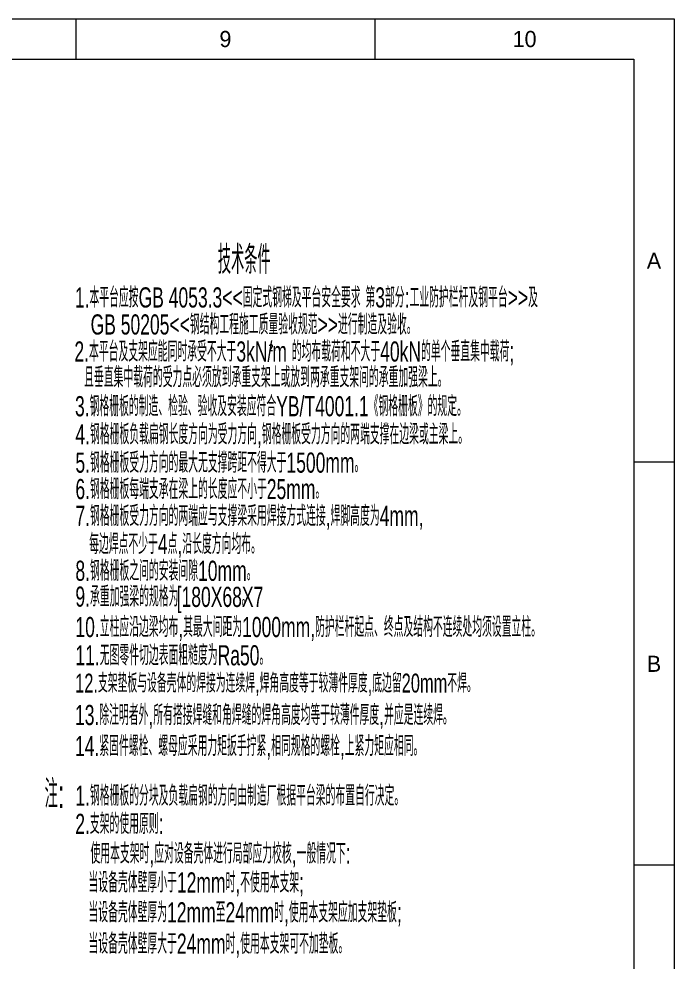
# Model space of a CAD drawing. Extents: x 148 to 221443, y -36682 to 6758.
# Drawn here: x 218190 to 221443, y -20049 to -15368 of the extents above; entities that cross this region are included whole.
import ezdxf
from ezdxf.enums import TextEntityAlignment as Align

# ---------------------------------------------------------------- set-up
doc = ezdxf.new("R2010")
doc.units = 0
doc.header["$LTSCALE"] = 10
doc.header["$MEASUREMENT"] = 0
doc.layers.add('2', color=4, linetype='Continuous')
doc.layers.add('TEXT', color=7, linetype='Continuous')
doc.layers.add('2（细实线）', color=3, linetype='Continuous', lineweight=20)
doc.layers.add('图框层', color=7, linetype='Continuous', lineweight=15)
doc.styles.add('HZ', font='ROMS.SHX', dxfattribs={"width": 0.75, "bigfont": 'GBCBIG.SHX'})
doc.styles.add('XW', font='ROMANS.shx', dxfattribs={"width": 0.85})

# ---------------------------------------------------------------- blocks, each defined once
blk = doc.blocks.new('1.25A2')
for p, q in [((15312.98, 9173.89), (15302.98, 9173.89)), ((15312.98, 9073.89), (15302.98, 9073.89))]:
    blk.add_line(p, q)
at = {"layer": '图框层', "ltscale": 10}
for p, q in [((14570.48, 9283.89), (15312.98, 9283.89)), ((15164.48, 9283.89), (15164.48, 9273.89)), ((15238.73, 9283.89), (15238.73, 9273.89)), ((15312.98, 9283.89), (15312.98, 8863.89)), ((14595.48, 9273.89), (15302.98, 9273.89)), ((15302.98, 9273.89), (15302.98, 8873.89))]:
    blk.add_line(p, q, dxfattribs=at)
at = {"style": 'HZ'}
for s, p in [('9', (15201.61, 9278.89)), ('10', (15275.86, 9278.89)), ('A', (15307.98, 9223.89)), ('B', (15307.98, 9123.89))]:
    blk.add_text(s, height=4, dxfattribs=at).set_placement(p, align=Align.MIDDLE)

msp = doc.modelspace()

# ---------------------------------------------------------------- block references
at = {"layer": '2（细实线）', "xscale": 20, "yscale": 20, "zscale": 20}
msp.add_blockref('1.25A2', (-84816.4951, -201046.0107), dxfattribs=at)

# ---------------------------------------------------------------- texts
at = {"color": 3, "style": 'HZ', "width": 0.65}
for s, p in [('技术条件', (219178.049, -16633.5529)), ('注:', (218318.16, -19284.1041))]:
    msp.add_text(s, height=139.99999, dxfattribs=at).set_placement(p)
at = {"color": 3, "linetype": 'Continuous', "style": 'HZ', "width": 0.65}
for s, p in [('2.本平台及支架应能同时承受不大于3kN/m 的均布载荷和不大于40kN的单个垂直集中载荷;', (218466.0998, -17068.7789)), ('  且垂直集中载荷的受力点必须放到承重支架上或放到两承重支架间的承重加强梁上。', (218466.0998, -17196.5728))]:
    msp.add_text(s, height=100, dxfattribs=at).set_placement(p)
at = {"layer": '2', "color": 3, "linetype": 'Continuous', "style": 'HZ', "width": 0.65}
for s, height, p in [('1.本平台应按GB 4053.3<<固定式钢梯及平台安全要求 第3部分:工业防护栏杆及钢平台>>及', 100, (218468.2154, -16800.5243)), ('GB 50205<<钢结构工程施工质量验收规范>>进行制造及验收。', 100, (218546.3111, -16934.567)), ('3.钢格栅板的制造、检验、验收及安装应符合YB/T4001.1《钢格栅板》的规定。', 100, (218468.9611, -17340.2164)), ('4.钢格栅板负载扁钢长度方向为受力方向,钢格栅板受力方向的两端支撑在边梁或主梁上。', 100, (218471.0246, -17479.6192)), ('5.钢格栅板受力方向的最大无支撑跨距不得大于1500mm。', 100, (218471.0246, -17620.1499)), ('6.钢格栅板每端支承在梁上的长度应不小于25mm。', 100, (218471.0246, -17751.3416)), ('7.钢格栅板受力方向的两端应与支撑梁采用焊接方式连接,焊脚高度为4mm,', 100, (218471.0246, -17884.47)), ('每边焊点不少于4点,沿长度方向均布。', 100, (218539.1632, -18023.9094)), ('8.钢格栅板之间的安装间隙10mm。', 100, (218471.0246, -18156.7615)), ('9.承重加强梁的规格为             。', 100, (218471.0246, -18284.9369)), ('[180X68X7', 100, (218973.6979, -18286.2717)), ('10.立柱应沿边梁均布,其最大间距为1000mm,防护栏杆起点、终点及结构不连续处均须设置立柱。', 100, (218471.0246, -18435.8673)), ('11.无图零件切边表面粗糙度为Ra50。', 100, (218471.0246, -18576.0467)), ('12.支架垫板与设备壳体的焊接为连续焊,焊角高度等于较薄件厚度,底边留20mm不焊。', 93.75, (218469.6704, -18710.9651)), ('13.除注明者外,所有搭接焊缝和角焊缝的焊角高度均等于较薄件厚度,并应是连续焊。', 100, (218468.9611, -18872.3723)), ('14.紧固件螺栓、螺母应采用力矩扳手拧紧,相同规格的螺栓,上紧力矩应相同。', 100, (218468.9611, -19026.0548)), ('1.钢格栅板的分块及负载扁钢的方向由制造厂根据平台梁的布置自行决定。', 100, (218470.5305, -19272.7065)), ('2.支架的使用原则:', 100, (218470.3669, -19412.558)), ('使用本支架时,应对设备壳体进行局部应力校核,一般情况下:', 100, (218545.7417, -19559.4744)), ('当设备壳体壁厚小于12mm时,不使用本支架;', 100, (218535.9917, -19703.1464)), ('当设备壳体壁厚为12mm至24mm时,使用本支架应加支架垫板;', 100, (218535.9917, -19851.5809)), ('当设备壳体壁厚大于24mm时,使用本支架可不加垫板。', 100, (218535.9917, -20007.0838))]:
    msp.add_text(s, height=height, dxfattribs=at).set_placement(p)
at = {"layer": 'TEXT', "color": 3, "linetype": 'Continuous', "style": 'XW', "width": 0.8}
msp.add_text('2', height=30, dxfattribs=at).set_placement((219431.778, -17013.9373))

doc.saveas('drawing.dxf')
